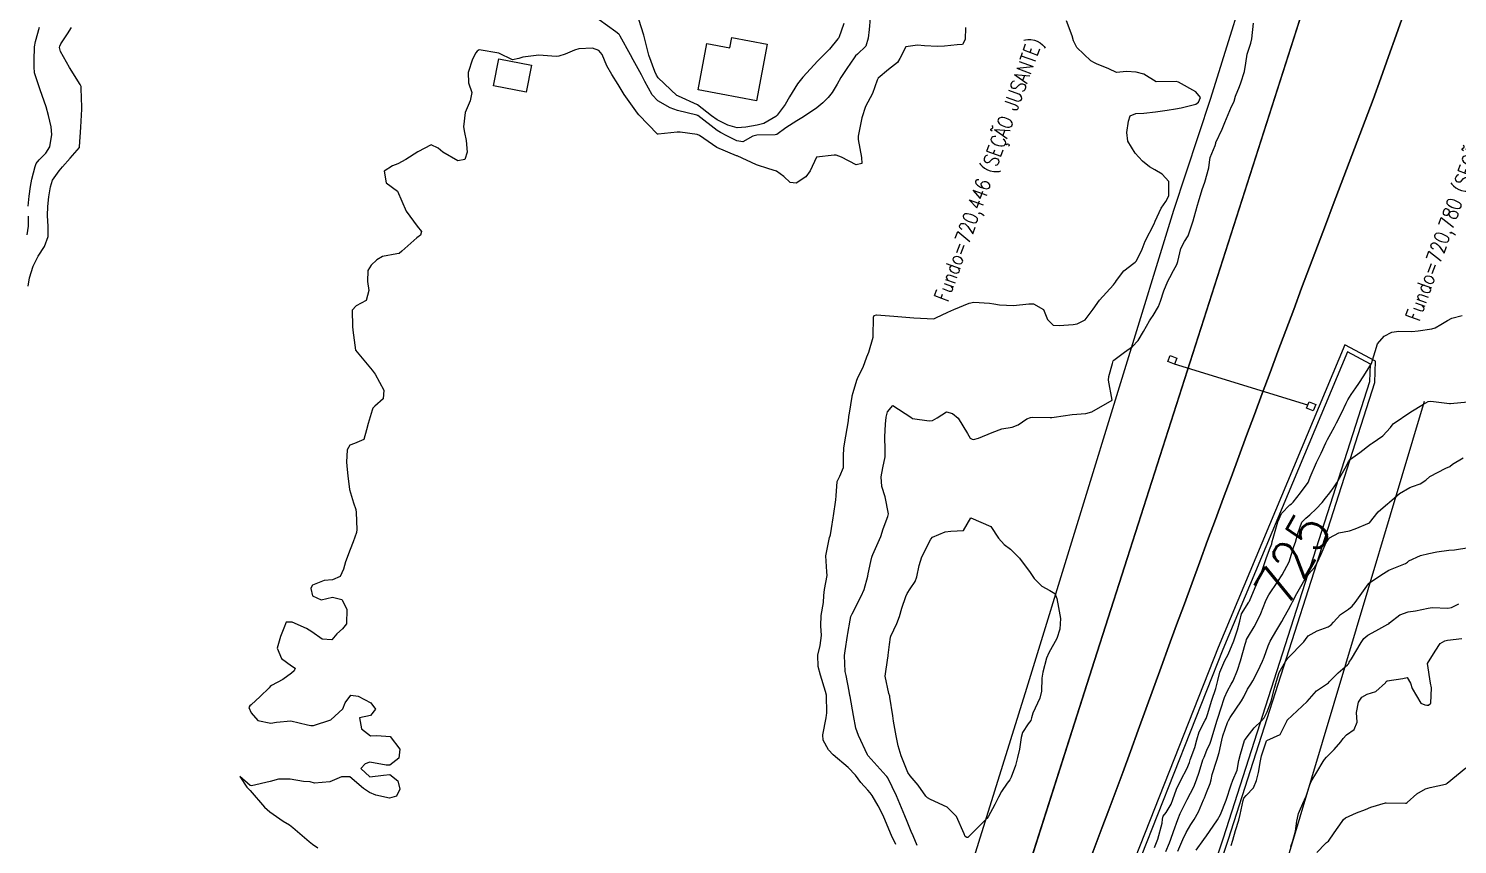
# Model space of a CAD drawing. Header units: metres. Extents: x 318500 to 325275, y 7408834 to 7428799.
# Drawn here: x 321643.6 to 321787, y 7416328 to 7416409.9 of the extents above; entities that cross this region are included whole.
import ezdxf
from ezdxf.enums import TextEntityAlignment as Align

# ---------------------------------------------------------------- set-up
doc = ezdxf.new("R2010")
doc.units = ezdxf.units.M
doc.header["$MEASUREMENT"] = 0
for name, color, linetype in [('Canaleta de Drenagem', 151, 'Continuous'), ('Cotas', 45, 'Continuous'), ('Curvas de Nivel 1m', 11, 'Continuous'), ('Curvas de Nivel 5m', 15, 'Continuous'), ('Divisas', 45, 'Continuous'), ('Edificações', 30, 'Continuous'), ('Linha Férrea', 20, 'Continuous'), ('Pórticos', 45, 'Continuous'), ('TEXTO', 45, 'Continuous')]:
    doc.layers.add(name, color=color, linetype=linetype)
doc.styles.add('ROMANS', font='romans', dxfattribs={"height": 0.2})
doc.styles.add('Style-STANDARD', font='STANDARD.shx')

msp = doc.modelspace()

# ---------------------------------------------------------------- linework, layer by layer
at = {"layer": 'Canaleta de Drenagem'}
for points in [[(321743.16, 7416292.07), (321750.71, 7416288.57), (321764.03, 7416328.53), (321778.73, 7416374.37), (321778.81, 7416376.52), (321775.74, 7416378.15), (321763.02, 7416347.77), (321753.18, 7416322.85), (321750.18, 7416313.8)], [(321743.77, 7416292.33), (321750.42, 7416289.26), (321763.55, 7416328.68), (321778.23, 7416374.46), (321778.3, 7416376.23), (321775.99, 7416377.45), (321763.48, 7416347.58), (321753.65, 7416322.68), (321750.66, 7416313.64)]]:
    msp.add_lwpolyline(points, close=True, dxfattribs=at)
at = {"layer": 'Curvas de Nivel 1m', "flags": 128}
for points, elevation in [([(321728.06, 7416410.94), (321727.98, 7416409.8), (321727.88, 7416408.94), (321727.62, 7416408.15), (321726.81, 7416407.35), (321726.61, 7416407.16), (321726.46, 7416406.97), (321725.73, 7416405.91), (321725.13, 7416404.98), (321724.77, 7416404.32), (321724.26, 7416403.49), (321723.85, 7416403), (321723.31, 7416402.44), (321722.73, 7416401.95), (321721.38, 7416401.03), (321720.72, 7416400.64), (321719.59, 7416399.94), (321718.7, 7416399.28), (321718.54, 7416399.23), (321716.7, 7416399.19), (321716.28, 7416399.1), (321715.27, 7416398.53), (321714.69, 7416398.62), (321713.69, 7416399.14), (321713.03, 7416399.47), (321712.71, 7416399.67), (321710.75, 7416401.17), (321710.72, 7416401.19), (321710.68, 7416401.21), (321708.73, 7416401.67), (321707.99, 7416401.95), (321706.74, 7416402.65), (321706.17, 7416403.24), (321705.44, 7416404.58), (321705.1, 7416405.25), (321704.79, 7416405.85), (321704.28, 7416406.75), (321704.01, 7416407.26), (321702.97, 7416409.14), (321702.89, 7416409.28), (321702.83, 7416409.35), (321702.53, 7416409.59), (321700.85, 7416410.78)], 723), ([(321725.42, 7416410.42), (321724.92, 7416408.99), (321724.88, 7416408.93), (321724.83, 7416408.86), (321723.97, 7416407.84), (321723.14, 7416407.01), (321722.97, 7416406.84), (321722.8, 7416406.66), (321721.3, 7416405.03), (321720.77, 7416404.36), (321719.97, 7416403.05), (321719.52, 7416402.28), (321718.72, 7416401.2), (321718.66, 7416401.13), (321718.6, 7416401.07), (321717.4, 7416400.39), (321716.71, 7416400.22), (321715.6, 7416400), (321714.71, 7416399.95), (321713.79, 7416400.22), (321712.72, 7416400.74), (321712.14, 7416401.16), (321710.74, 7416402.26), (321708.83, 7416403.12), (321708.75, 7416403.14), (321708.66, 7416403.2), (321706.78, 7416404.97), (321706.6, 7416405.23), (321706.44, 7416405.58), (321705.83, 7416407.24), (321705.51, 7416408.56), (321705.34, 7416409.24), (321704.85, 7416410.82)], 724), ([(321730.64, 7416328), (321730.2, 7416328.9), (321729.78, 7416329.92), (321729.36, 7416330.91), (321728.86, 7416331.86), (321728.26, 7416332.92), (321728.08, 7416333.19), (321727.83, 7416333.44), (321727.12, 7416334.22), (321726.6, 7416334.95), (321725.85, 7416335.74), (321724.36, 7416336.98), (321723.88, 7416337.5), (321723.36, 7416338.46), (321723.31, 7416338.99), (321723.64, 7416340.71), (321723.7, 7416340.98), (321723.72, 7416341.19), (321723.67, 7416342.98), (321723.6, 7416343.34), (321723.08, 7416344.99), (321722.85, 7416345.86), (321722.83, 7416347), (321723.05, 7416347.96), (321723.17, 7416348.99), (321723.1, 7416349.94), (321723.15, 7416350.99), (321723.37, 7416352.29), (321723.41, 7416352.99), (321723.47, 7416353.61), (321723.74, 7416354.99), (321723.73, 7416355.37), (321723.61, 7416356.99), (321723.99, 7416358.81), (321724.04, 7416358.98), (321724.07, 7416359.08), (321724.17, 7416359.71), (321724.36, 7416360.8), (321724.39, 7416360.98), (321724.61, 7416362.58), (321724.64, 7416362.98), (321724.76, 7416364.45), (321725.01, 7416364.97), (321725.38, 7416365.84), (321725.39, 7416366.97), (321725.43, 7416367.82), (321725.63, 7416368.97), (321725.88, 7416370.53), (321725.94, 7416370.96), (321725.99, 7416371.3), (321726.25, 7416372.96), (321726.27, 7416373.04), (321726.36, 7416373.36), (321726.73, 7416374.6), (321726.87, 7416374.95), (321727.35, 7416375.9), (321727.75, 7416376.94), (321727.92, 7416377.42), (321728.37, 7416378.93), (321728.37, 7416378.99), (321728.4, 7416380.93), (321728.46, 7416381.09), (321728.7, 7416381.16), (321730.46, 7416381.03), (321732.46, 7416380.88), (321734.46, 7416380.78), (321734.52, 7416380.79), (321734.66, 7416380.85), (321735.87, 7416381.43), (321736.47, 7416381.69), (321738, 7416382.33), (321738.48, 7416382.44), (321740.04, 7416382.34), (321740.47, 7416382.27), (321741.06, 7416382.17), (321742.47, 7416382.11), (321744.01, 7416382.27), (321744.48, 7416382.28), (321745.46, 7416381.7), (321745.88, 7416380.7), (321746.45, 7416380.14), (321747.06, 7416380.08), (321748.45, 7416380.18), (321748.86, 7416380.26), (321749.64, 7416380.65), (321750.47, 7416381.72), (321751.08, 7416382.63), (321752.51, 7416384.18), (321752.69, 7416384.43), (321752.79, 7416384.61), (321753.53, 7416385.59), (321754.54, 7416386.36), (321754.67, 7416386.46), (321754.8, 7416386.59), (321755.37, 7416387.76), (321755.69, 7416388.57), (321756.59, 7416390.31), (321756.7, 7416390.56), (321757.3, 7416391.86), (321757.74, 7416392.54), (321758.05, 7416393.12), (321758.06, 7416394.54), (321757.4, 7416395.29), (321756.66, 7416395.73), (321756.11, 7416396.02), (321755.42, 7416396.58), (321754.68, 7416397.39), (321753.95, 7416398.6), (321753.85, 7416399.46), (321754.01, 7416400.6), (321754.18, 7416401.14), (321754.73, 7416401.37), (321755.56, 7416401.41), (321756.73, 7416401.53), (321757.89, 7416401.7), (321758.74, 7416401.86), (321759.31, 7416401.96), (321760.75, 7416402.3), (321761.05, 7416402.51), (321761.23, 7416402.98), (321760.77, 7416403.56), (321759.02, 7416404.53), (321758.78, 7416404.6), (321756.78, 7416404.56), (321755.53, 7416405.32), (321754.79, 7416405.54), (321753.8, 7416405.59), (321752.79, 7416405.49), (321752.02, 7416405.85), (321750.8, 7416406.37), (321750.6, 7416406.45), (321750.21, 7416406.65), (321748.82, 7416408), (321748.49, 7416408.67), (321748.35, 7416409.16), (321747.79, 7416410.68)], 722), ([(321732.79, 7416327.9), (321732.38, 7416328.87), (321732.2, 7416329.31), (321731.78, 7416330.3), (321731.54, 7416330.88), (321731.39, 7416331.29), (321730.7, 7416332.89), (321729.84, 7416334.68), (321729.75, 7416334.81), (321729.67, 7416334.9), (321727.87, 7416336.89), (321727.84, 7416336.93), (321727.79, 7416337.01), (321726.9, 7416338.95), (321726.64, 7416339.68), (321726.38, 7416340.95), (321726.07, 7416342.84), (321726.04, 7416342.96), (321725.96, 7416343.39), (321725.65, 7416344.96), (321725.57, 7416345.37), (321725.49, 7416346.97), (321725.55, 7416347.42), (321725.78, 7416348.96), (321725.82, 7416349.18), (321726.05, 7416350.5), (321726.14, 7416350.88), (321726.17, 7416350.96), (321726.26, 7416351.15), (321727.17, 7416352.94), (321727.45, 7416353.58), (321727.84, 7416354.93), (321727.88, 7416355.16), (321728.13, 7416356.39), (321728.24, 7416356.83), (321728.26, 7416356.93), (321728.33, 7416357.12), (321729.15, 7416358.92), (321729.39, 7416359.69), (321729.85, 7416360.91), (321729.9, 7416361.2), (321729.58, 7416362.91), (321729.25, 7416363.93), (321729.17, 7416364.92), (321729.35, 7416365.81), (321729.57, 7416366.91), (321729.57, 7416367.62), (321729.54, 7416368.91), (321729.6, 7416370.2), (321729.68, 7416370.91), (321729.8, 7416371.43), (321730.34, 7416372.07), (321732.14, 7416370.88), (321732.32, 7416370.77), (321733.99, 7416370.53), (321734.32, 7416370.55), (321734.81, 7416370.84), (321735.74, 7416371.42), (321736.33, 7416371.26), (321736.89, 7416370.81), (321737.84, 7416369.27), (321738.12, 7416368.8), (321738.3, 7416368.68), (321738.43, 7416368.66), (321738.94, 7416368.79), (321740.31, 7416369.37), (321741.28, 7416369.73), (321742.31, 7416369.88), (321742.93, 7416370.12), (321743.8, 7416370.73), (321744.18, 7416370.87), (321744.32, 7416370.88), (321746.15, 7416370.86), (321746.32, 7416370.87), (321746.54, 7416370.9), (321748.34, 7416371.17), (321749.72, 7416371.26), (321750.34, 7416371.42), (321752.35, 7416372.61), (321751.99, 7416374.62), (321752.02, 7416374.98), (321752.41, 7416376.29), (321752.47, 7416376.54), (321752.52, 7416376.61), (321753.59, 7416377.43), (321754.42, 7416377.98), (321754.98, 7416378.58), (321755.51, 7416379.5), (321756.11, 7416380.57), (321756.25, 7416380.78), (321756.47, 7416381.11), (321757.01, 7416382.02), (321757.21, 7416382.55), (321757.55, 7416383.59), (321757.96, 7416384.54), (321758.15, 7416384.9), (321758.53, 7416385.62), (321758.85, 7416386.21), (321758.96, 7416386.53), (321759.26, 7416387.82), (321759.62, 7416388.52), (321759.98, 7416389.11), (321760.46, 7416390.51), (321760.49, 7416390.61), (321760.6, 7416390.98), (321760.94, 7416392.18), (321761.03, 7416392.5), (321761.4, 7416393.74), (321761.66, 7416394.49), (321762.08, 7416395.91), (321762.14, 7416396.49), (321762.19, 7416396.97), (321762.7, 7416398.17), (321762.77, 7416398.41), (321762.79, 7416398.48), (321763.4, 7416399.79), (321763.68, 7416400.47), (321764.36, 7416402.07), (321764.54, 7416402.45), (321764.6, 7416402.61), (321764.76, 7416403.11), (321765.14, 7416404.08), (321765.3, 7416404.44), (321765.65, 7416405.59), (321765.77, 7416406.44), (321765.92, 7416407.34), (321766.29, 7416408.44), (321766.4, 7416408.87), (321766.56, 7416410.43)], 723), ([(321643.52, 7416384.06), (321643.68, 7416384.87), (321644.03, 7416386.06), (321644.52, 7416387.07), (321645.18, 7416388.04), (321645.54, 7416389.04), (321645.55, 7416390.04), (321645.48, 7416391.13), (321645.49, 7416392.04), (321645.59, 7416393.02), (321645.76, 7416394.03), (321645.98, 7416394.67), (321646.63, 7416395.63), (321646.81, 7416395.84), (321646.97, 7416396.02), (321647.76, 7416396.9), (321648.67, 7416397.95), (321648.69, 7416397.98), (321648.7, 7416398), (321648.7, 7416398.03), (321648.81, 7416400), (321648.91, 7416401.81), (321648.91, 7416402), (321648.84, 7416403.9), (321648.85, 7416404), (321648.84, 7416404.09), (321648.75, 7416404.29), (321647.69, 7416406.01), (321646.79, 7416407.61), (321646.68, 7416408.02), (321646.7, 7416408.13), (321646.81, 7416408.37), (321647.47, 7416409.36), (321647.88, 7416410.01)], 722), ([(321643.54, 7416392.07), (321643.63, 7416393.09), (321643.76, 7416394.06), (321643.9, 7416394.78), (321644.22, 7416396.06), (321644.35, 7416396.35), (321644.65, 7416396.72), (321645.3, 7416397.4), (321645.7, 7416398.03), (321645.91, 7416399.26), (321645.83, 7416400.03), (321645.56, 7416401.18), (321645.34, 7416402.04), (321644.75, 7416403.76), (321644.63, 7416404.05), (321644.15, 7416405.45), (321644.12, 7416406.06), (321644.14, 7416406.7), (321644.15, 7416408.06), (321644.26, 7416408.61), (321644.68, 7416410.05)], 721), ([(321737.65, 7416410.02), (321737.6, 7416408.82), (321737.33, 7416408.31), (321736.82, 7416408.26), (321735.53, 7416408.13), (321734.82, 7416408.11), (321733.51, 7416408.17), (321732.82, 7416408.23), (321731.64, 7416408.08), (321731.06, 7416406.91), (321730.8, 7416406.49), (321729.91, 7416405.8), (321728.87, 7416404.93), (321728.84, 7416404.87), (321728.78, 7416404.72), (321728.29, 7416403.4), (321728.07, 7416402.94), (321727.61, 7416402.07), (321727.24, 7416400.95), (321726.85, 7416399.11), (321726.85, 7416398.96), (321726.87, 7416398.78), (321727.2, 7416396.95), (321727.24, 7416396.37), (321726.66, 7416396.21), (321725.18, 7416396.98), (321724.67, 7416397.19), (321724.47, 7416397.2), (321722.67, 7416397.01), (321722.04, 7416395.63), (321721.6, 7416395.03), (321720.63, 7416394.4), (321720.03, 7416394.44), (321719.4, 7416395.06), (321718.65, 7416395.58), (321717.91, 7416395.82), (321716.66, 7416396.22), (321714.71, 7416397.12), (321714.67, 7416397.14), (321714.65, 7416397.14), (321712.68, 7416397.96), (321710.94, 7416399.17), (321710.7, 7416399.28), (321709, 7416399.49), (321708.7, 7416399.5), (321706.78, 7416399.31), (321706.7, 7416399.32), (321704.85, 7416401.25), (321704.72, 7416401.4), (321703.36, 7416403.27), (321702.77, 7416404.29), (321702.14, 7416405.29), (321701.64, 7416406.15), (321701.16, 7416407.3), (321700.81, 7416407.7), (321700.18, 7416407.94), (321698.81, 7416407.86), (321698.4, 7416407.74), (321697.45, 7416407.35), (321696.8, 7416407.12), (321696.53, 7416407.1), (321694.8, 7416407.23), (321693.18, 7416407.02), (321692.79, 7416406.89), (321692.16, 7416406.78), (321690.8, 7416407.44), (321688.8, 7416407.77), (321688.62, 7416407.65), (321688.48, 7416407.46), (321688.15, 7416406.82), (321687.71, 7416405.48), (321687.74, 7416404.45), (321688.09, 7416403.47), (321687.9, 7416402.64), (321687.4, 7416401.48), (321687.25, 7416400.03), (321687.33, 7416399.48), (321687.49, 7416398.67), (321687.61, 7416397.48), (321687.37, 7416396.77), (321686.66, 7416396.63), (321685.18, 7416397.51), (321684.68, 7416397.91), (321683.98, 7416398.23), (321682.67, 7416397.54), (321681.46, 7416396.75), (321680.65, 7416396.34), (321680.11, 7416396.11), (321679.28, 7416395.59), (321679.46, 7416394.42), (321680.62, 7416393.57), (321681.48, 7416391.56), (321682.57, 7416390.08), (321683.01, 7416389.54), (321682.93, 7416389.16), (321682.55, 7416388.91), (321681.05, 7416387.56), (321680.77, 7416387.33), (321680.54, 7416387.29), (321679.09, 7416387.03), (321678.53, 7416386.69), (321677.98, 7416386.14), (321677.65, 7416385.61), (321677.59, 7416384.51), (321677.72, 7416383.61), (321677.47, 7416382.61), (321676.46, 7416382.07), (321676.07, 7416381.63), (321676.08, 7416379.98), (321676.14, 7416379.62), (321676.4, 7416377.62), (321678.07, 7416375.6), (321678.37, 7416375.2), (321679.23, 7416373.59), (321679.17, 7416372.75), (321678.33, 7416372), (321678.14, 7416371.79), (321678.08, 7416371.6), (321677.67, 7416370.25), (321677.5, 7416369.61), (321677.24, 7416368.66), (321676.28, 7416368.25), (321675.81, 7416368.09), (321675.55, 7416367.63), (321675.49, 7416366.39), (321675.57, 7416365.63), (321675.63, 7416365.02), (321675.79, 7416363.63), (321676.2, 7416362.29), (321676.43, 7416361.62), (321676.47, 7416361.34), (321676.53, 7416359.62), (321676.48, 7416359.3), (321676.15, 7416358.37), (321675.85, 7416357.62), (321675.38, 7416356.37), (321675.2, 7416355.63), (321674.85, 7416354.89), (321674.09, 7416354.55), (321673.26, 7416354.5), (321672.09, 7416354.03), (321671.95, 7416353.81), (321671.92, 7416353.68), (321672.07, 7416352.95), (321672.96, 7416352.56), (321674.07, 7416352.81), (321675.02, 7416352.59), (321675.52, 7416351.63), (321675.5, 7416350.16), (321675.1, 7416349.63), (321674.53, 7416349.13), (321674.01, 7416348.55), (321673.06, 7416348.62), (321672.02, 7416349.35), (321671.47, 7416349.69), (321670.04, 7416350.31), (321669.44, 7416350.31), (321669.2, 7416349.71), (321668.87, 7416348.86), (321668.53, 7416347.72), (321668.95, 7416346.68), (321669.98, 7416345.94), (321670.33, 7416345.7), (321670.24, 7416345.43), (321669.97, 7416345.21), (321669.11, 7416344.56), (321667.95, 7416343.95), (321667.82, 7416343.86), (321667.72, 7416343.73), (321666.84, 7416342.85), (321665.92, 7416342.02), (321665.77, 7416341.91), (321665.7, 7416341.76), (321665.91, 7416341.2), (321666.6, 7416340.44), (321667.9, 7416340.19), (321668.46, 7416340.28), (321669.91, 7416340.41), (321671.59, 7416340), (321671.9, 7416339.93), (321672.18, 7416339.95), (321673.91, 7416340.52), (321675.13, 7416341.63), (321675.36, 7416342.2), (321675.94, 7416342.98), (321676.66, 7416342.89), (321677.93, 7416342.2), (321678.4, 7416341.59), (321677.91, 7416340.94), (321676.8, 7416340.72), (321677.01, 7416339.61), (321677.89, 7416338.92), (321678.54, 7416338.94), (321679.89, 7416338.83), (321680.83, 7416337.56), (321680.74, 7416336.67), (321679.85, 7416335.97), (321679.46, 7416335.96), (321677.85, 7416336.26), (321677.36, 7416336.09), (321676.92, 7416335.61), (321677.83, 7416334.78), (321679.21, 7416334.96), (321679.83, 7416335.01), (321680.64, 7416334.37), (321680.86, 7416333.55), (321680.52, 7416332.85), (321679.81, 7416332.63), (321678.45, 7416332.95), (321677.81, 7416333.22), (321677.2, 7416333.61), (321675.83, 7416334.8), (321674.98, 7416334.78), (321673.83, 7416334.3), (321672.29, 7416334.14), (321671.83, 7416334.27), (321671.18, 7416334.33), (321669.83, 7416334.57), (321668.65, 7416334.54), (321667.83, 7416334.32), (321665.94, 7416333.88), (321665.82, 7416333.91), (321664.78, 7416334.82), (321665.49, 7416333.76), (321665.81, 7416333.4), (321667.26, 7416331.74), (321667.78, 7416331.26), (321669.13, 7416330.35), (321669.76, 7416329.97), (321670.11, 7416329.7), (321671.75, 7416328.31), (321672.09, 7416328.02), (321672.61, 7416327.67)], 722), ([(321643.42, 7416389.19), (321643.57, 7416390.06), (321643.56, 7416391.08)], 721), ([(321756.62, 7416327.68), (321756.94, 7416328.54), (321757.4, 7416330.15), (321757.42, 7416330.54), (321757.48, 7416330.85), (321757.8, 7416331.21), (321758.29, 7416332.05), (321758.47, 7416332.52), (321758.81, 7416333.54), (321759.28, 7416334.51), (321759.86, 7416335.6), (321760.12, 7416336.24), (321760.21, 7416336.5), (321760.65, 7416337.74), (321760.87, 7416338.49), (321761.11, 7416339.29), (321761.71, 7416340.48), (321761.79, 7416340.63), (321761.94, 7416341.03), (321762.37, 7416342.47), (321762.77, 7416343.67), (321762.98, 7416344.46), (321763.17, 7416345.28), (321763.69, 7416346.45), (321764.02, 7416347.07), (321764.58, 7416348.44), (321764.96, 7416349.53), (321765.17, 7416350.43), (321765.35, 7416351.15), (321766.09, 7416352.33), (321766.12, 7416352.38), (321766.14, 7416352.42), (321766.73, 7416353.79), (321766.99, 7416354.41), (321767.32, 7416355.21), (321767.73, 7416356.4), (321767.82, 7416356.72), (321768.16, 7416357.61), (321768.39, 7416358.18), (321768.44, 7416358.4), (321768.52, 7416358.74), (321769.01, 7416360.39), (321769.36, 7416361.22), (321770.22, 7416362.09), (321770.38, 7416362.21), (321770.54, 7416362.37), (321771.28, 7416363.31), (321772.04, 7416364.35), (321772.11, 7416364.49), (321772.26, 7416364.87), (321772.89, 7416366.34), (321773.35, 7416367.27), (321773.83, 7416368.33), (321773.98, 7416368.65), (321774.31, 7416369.25), (321774.7, 7416369.93), (321774.9, 7416370.31), (321775.41, 7416371.37), (321775.85, 7416372.3), (321776.02, 7416372.63), (321776.36, 7416373.18), (321776.82, 7416373.84), (321777.13, 7416374.28), (321777.63, 7416375.04), (321778.41, 7416376.27), (321779.02, 7416378.26), (321779.68, 7416379.01), (321780.45, 7416379.44), (321781.14, 7416379.54), (321782.45, 7416379.49), (321783.1, 7416379.55), (321784.45, 7416379.77), (321784.79, 7416379.85), (321785.37, 7416380.18), (321786.03, 7416380.61), (321786.47, 7416380.82), (321787.52, 7416381.1)], 724), ([(321758.95, 7416327.32), (321759.45, 7416328.5), (321759.78, 7416329.2), (321760.27, 7416330.01), (321760.59, 7416330.49), (321761.03, 7416331.26), (321761.55, 7416332.48), (321761.63, 7416332.68), (321761.83, 7416333.23), (321762.2, 7416334.12), (321762.3, 7416334.47), (321762.42, 7416335.03), (321762.87, 7416336.46), (321763.11, 7416337.23), (321763.37, 7416338.46), (321763.47, 7416338.89), (321763.93, 7416340.24), (321764, 7416340.38), (321764.05, 7416340.45), (321764.23, 7416340.74), (321765.34, 7416342.43), (321765.57, 7416342.82), (321765.97, 7416343.59), (321766.29, 7416344.1), (321766.49, 7416344.41), (321767, 7416345.4), (321767.47, 7416346.41), (321767.62, 7416346.79), (321768.03, 7416347.94), (321768.23, 7416348.4), (321768.9, 7416349.53), (321769.4, 7416350.38), (321769.64, 7416350.8), (321770.08, 7416351.59), (321770.35, 7416352.1), (321770.48, 7416352.36), (321770.92, 7416353.18), (321771.59, 7416354.35), (321771.78, 7416354.68), (321772.12, 7416355.16), (321772.67, 7416355.8), (321772.99, 7416356.33), (321773.35, 7416357.13), (321773.84, 7416358.32), (321774.17, 7416358.79), (321775.14, 7416359.27), (321776.18, 7416359.49), (321776.76, 7416359.7), (321778.19, 7416360.27), (321779.06, 7416361.4), (321780.04, 7416362.24), (321780.15, 7416362.31), (321780.22, 7416362.36), (321781.22, 7416363.24), (321782.24, 7416363.82), (321782.53, 7416363.92), (321783.3, 7416364.2), (321783.87, 7416364.58), (321784.26, 7416364.93), (321785.86, 7416365.76), (321786.27, 7416365.95), (321786.55, 7416366.16), (321787.62, 7416366.8)], 726), ([(321760.8, 7416327.44), (321761.58, 7416328.48), (321761.65, 7416328.6), (321761.77, 7416328.77), (321762.95, 7416330.46), (321763.25, 7416331.01), (321763.82, 7416332.45), (321764.3, 7416333.99), (321764.49, 7416334.44), (321764.9, 7416335.47), (321765.1, 7416336.43), (321765.25, 7416337.06), (321765.64, 7416338.42), (321765.74, 7416338.58), (321765.91, 7416338.81), (321766.62, 7416339.72), (321767.35, 7416340.41), (321767.64, 7416340.7), (321767.94, 7416341.32), (321768.32, 7416342.39), (321768.68, 7416343.68), (321768.85, 7416344.39), (321769.13, 7416345.25), (321769.76, 7416346.37), (321770.01, 7416346.69), (321771.6, 7416348.35), (321771.78, 7416348.59), (321772.04, 7416348.93), (321772.95, 7416349.43), (321774.05, 7416349.84), (321774.34, 7416350.03), (321774.6, 7416350.31), (321775.29, 7416351.09), (321776.08, 7416351.62), (321776.45, 7416351.91), (321776.78, 7416352.28), (321778.11, 7416354.17), (321778.15, 7416354.22), (321778.2, 7416354.26), (321779.33, 7416355.04), (321780.13, 7416355.52), (321780.63, 7416355.73), (321781.82, 7416356.21), (321782.01, 7416356.35), (321782.14, 7416356.46), (321783.33, 7416357.02), (321784.16, 7416357.22), (321784.95, 7416357.39), (321786.16, 7416357.53), (321786.73, 7416357.58), (321788.17, 7416357.81)], 727), ([(321764.32, 7416327.88), (321764.49, 7416328.44), (321764.74, 7416329.4), (321765.07, 7416330.43), (321765.22, 7416331), (321765.52, 7416332.42), (321765.6, 7416332.65), (321765.83, 7416332.93), (321766.56, 7416333.69), (321766.86, 7416334.41), (321767.05, 7416335.21), (321767.27, 7416336.41), (321767.37, 7416336.91), (321767.86, 7416338.4), (321767.88, 7416338.42), (321767.9, 7416338.44), (321769.24, 7416339.05), (321769.9, 7416340.37), (321769.93, 7416340.49), (321771.95, 7416342.34), (321772.87, 7416343.43), (321773.98, 7416344.16), (321774.07, 7416344.23), (321774.14, 7416344.32), (321775.07, 7416345.22), (321776.01, 7416346.04), (321776.12, 7416346.18), (321776.17, 7416346.29), (321776.38, 7416346.65), (321777.36, 7416348.27), (321777.64, 7416348.66), (321778.04, 7416349.02), (321778.84, 7416349.46), (321780.06, 7416350.1), (321780.14, 7416350.16), (321780.22, 7416350.24), (321781.25, 7416351.04), (321782.08, 7416351.35), (321782.82, 7416351.46), (321784.08, 7416351.73), (321784.49, 7416351.78), (321786.08, 7416351.73), (321786.43, 7416351.8), (321787.18, 7416352.14)], 728), ([(321770.31, 7416327.81), (321770.49, 7416328.36), (321770.76, 7416329.34), (321770.92, 7416330.35), (321771.06, 7416331.1), (321771.62, 7416332.34), (321771.69, 7416332.47), (321771.83, 7416332.86), (321772.2, 7416333.98), (321772.36, 7416334.33), (321772.92, 7416335.27), (321773.56, 7416336.32), (321773.68, 7416336.52), (321773.88, 7416336.75), (321774.67, 7416337.53), (321775.31, 7416338.3), (321775.56, 7416338.64), (321775.91, 7416338.99), (321776.65, 7416339.55), (321776.96, 7416340.27), (321776.91, 7416341.25), (321777.1, 7416342.27), (321777.44, 7416342.78), (321777.96, 7416343.1), (321778.85, 7416343.37), (321779.81, 7416344.24), (321779.88, 7416344.35), (321779.98, 7416344.42), (321781.56, 7416344.65), (321781.99, 7416344.76), (321782.32, 7416344.2), (321782.5, 7416343.67), (321783.37, 7416342.19), (321783.76, 7416342), (321783.95, 7416341.97), (321784.13, 7416341.99), (321784.36, 7416342.18), (321784.42, 7416343.73), (321784.34, 7416344.18), (321784.01, 7416346.18), (321784.78, 7416347.41), (321785.31, 7416348.17), (321785.75, 7416348.45), (321786.04, 7416348.51), (321787.48, 7416348.69)], 729)]:
    msp.add_lwpolyline(points, dxfattribs=dict(at, elevation=elevation))
at = {"layer": 'Curvas de Nivel 1m', "elevation": 724, "flags": 128}
msp.add_lwpolyline([(321738.19, 7416360.8), (321740.18, 7416359.91), (321740.97, 7416358.76), (321741.52, 7416358.12), (321742.15, 7416357.64), (321743.06, 7416356.73), (321744.12, 7416355.3), (321744.54, 7416354.71), (321745.32, 7416353.92), (321746.1, 7416353.48), (321746.6, 7416353.19), (321746.82, 7416352.68), (321746.99, 7416351.77), (321747.18, 7416350.67), (321747.12, 7416349.6), (321746.8, 7416348.68), (321746.02, 7416347.22), (321745.78, 7416346.69), (321745.4, 7416345.29), (321745.32, 7416344.7), (321745.26, 7416343.4), (321745.09, 7416342.7), (321744.39, 7416341.17), (321744.26, 7416340.72), (321744.21, 7416340.43), (321743.92, 7416340.11), (321743.38, 7416339.25), (321743.24, 7416338.73), (321743.05, 7416337.56), (321742.87, 7416336.73), (321742.66, 7416335.94), (321742.22, 7416334.74), (321742.1, 7416334.48), (321741.84, 7416334.14), (321741.24, 7416333.33), (321740.94, 7416332.75), (321740.57, 7416332), (321739.91, 7416330.77), (321739.79, 7416330.6), (321737.96, 7416328.8), (321737.86, 7416328.71), (321737.77, 7416328.7), (321737.61, 7416328.8), (321737.51, 7416329.06), (321736.73, 7416330.81), (321735.8, 7416331.75), (321734.14, 7416332.52), (321733.82, 7416332.69), (321733.67, 7416332.85), (321732.9, 7416333.94), (321732.07, 7416334.88), (321731.84, 7416335.21), (321731.17, 7416336.89), (321730.89, 7416337.89), (321730.69, 7416338.89), (321730.42, 7416340.39), (321730.34, 7416340.9), (321730.05, 7416342.8), (321730.03, 7416342.9), (321729.95, 7416343.15), (321729.59, 7416344.91), (321729.84, 7416346.74), (321729.87, 7416346.9), (321729.89, 7416347.01), (321730.02, 7416348.08), (321730.11, 7416348.82), (321730.14, 7416348.9), (321730.76, 7416350.18), (321731.01, 7416350.89), (321731.24, 7416351.71), (321731.65, 7416352.88), (321731.79, 7416353.18), (321732.09, 7416353.65), (321732.59, 7416354.39), (321732.77, 7416354.87), (321732.98, 7416356.01), (321733.24, 7416356.86), (321734.16, 7416358.66), (321734.34, 7416358.85), (321735.61, 7416359.39), (321736.17, 7416359.44), (321737.45, 7416359.52), (321738.19, 7416360.8)], close=True, dxfattribs=at)
at = {"layer": 'Curvas de Nivel 5m', "flags": 128}
for points, elevation in [([(321757.75, 7416327.28), (321758.12, 7416328.17), (321758.26, 7416328.52), (321758.54, 7416329.29), (321758.96, 7416330.51), (321759.21, 7416331.1), (321759.82, 7416332.39), (321759.85, 7416332.46), (321759.88, 7416332.5), (321760.55, 7416333.79), (321760.83, 7416334.49), (321761.09, 7416335.26), (321761.48, 7416336.48), (321761.59, 7416336.77), (321761.88, 7416337.45), (321762.19, 7416338.18), (321762.29, 7416338.47), (321762.67, 7416339.71), (321762.92, 7416340.47), (321763.39, 7416341.9), (321763.55, 7416342.46), (321763.65, 7416342.76), (321763.96, 7416343.43), (321764.33, 7416344.09), (321764.52, 7416344.44), (321764.96, 7416345.48), (321765.26, 7416346.43), (321765.72, 7416348.11), (321765.82, 7416348.42), (321765.87, 7416348.58), (321766.04, 7416348.92), (321766.61, 7416349.85), (321766.93, 7416350.41), (321767.3, 7416351.18), (321767.77, 7416352.4), (321767.86, 7416352.63), (321768.1, 7416353.05), (321769.01, 7416354.39), (321769.43, 7416355.07), (321770.14, 7416356.37), (321770.61, 7416357.92), (321770.77, 7416358.36), (321771.01, 7416359.2), (321771.4, 7416360.36), (321771.8, 7416360.75), (321772.2, 7416361.08), (321772.85, 7416361.7), (321773.46, 7416362.33), (321773.8, 7416362.75), (321774.23, 7416363.31), (321774.67, 7416363.89), (321774.93, 7416364.31), (321775.75, 7416365.78), (321776.03, 7416366.29), (321776.11, 7416366.45), (321776.28, 7416366.68), (321777.22, 7416367.34), (321778.3, 7416368.17), (321778.36, 7416368.21), (321778.46, 7416368.27), (321779.54, 7416369.02), (321780.32, 7416369.84), (321780.47, 7416370.1), (321780.59, 7416370.24), (321782.34, 7416371.43), (321783.62, 7416372.2), (321784.1, 7416372.45), (321784.35, 7416372.49), (321786.23, 7416372.28), (321786.35, 7416372.28), (321788.06, 7416372.43)], 725), ([(321772.9, 7416327.18), (321773.77, 7416328.09), (321773.9, 7416328.19), (321774.07, 7416328.32), (321774.65, 7416329.17), (321775.45, 7416330.3), (321775.6, 7416330.49), (321775.8, 7416330.67), (321776.91, 7416331.17), (321777.81, 7416331.52), (321778.34, 7416331.73), (321779.82, 7416332.18), (321779.87, 7416332.19), (321781.82, 7416332.14), (321781.89, 7416332.14), (321782, 7416332.21), (321782.96, 7416333.07), (321783.84, 7416333.59), (321784.29, 7416333.72), (321785.85, 7416334.04), (321785.93, 7416334.08), (321786.01, 7416334.16), (321787.87, 7416335.7)], 730)]:
    msp.add_lwpolyline(points, dxfattribs=dict(at, elevation=elevation))
at = {"layer": 'Divisas'}
for points in [[(321577.51, 7415867.24), (321599.52, 7415922.42), (321623.42, 7415980.11), (321630.41, 7416000), (321656.37, 7416068.75), (321672.44, 7416111.32), (321684.5, 7416149.93), (321700.14, 7416202.5), (321717.63, 7416256.69), (321724.64, 7416283.41), (321728.79, 7416297.01), (321732.38, 7416307.07), (321743.81, 7416343.7), (321758.56, 7416391.66), (321762.28, 7416402.91), (321767, 7416418.07)], [(321635.04, 7415970.22), (321650.43, 7416010.24), (321662.35, 7416040.91), (321682.3, 7416097.07), (321688.77, 7416115.26), (321704.76, 7416113.03), (321711.09, 7416128.81), (321742.16, 7416236.37), (321756.5, 7416281.55), (321783.71, 7416372.49)]]:
    msp.add_lwpolyline(points, dxfattribs=at)
at = {"layer": 'Edificações'}
for points in [[(321713.1, 7416403.33), (321710.79, 7416403.77), (321711.68, 7416408.42), (321713.99, 7416407.98), (321714.18, 7416409), (321717.74, 7416408.33), (321716.65, 7416402.66)], [(321690.77, 7416406.87), (321694.05, 7416406.24), (321693.53, 7416403.53), (321690.26, 7416404.16)]]:
    msp.add_lwpolyline(points, close=True, dxfattribs=at)
at = {"layer": 'Linha Férrea'}
for points in [[(321798.98, 7416497.54), (321750.6, 7416346.47), (321714.59, 7416233.7, -0.00337), (321686.79, 7416141.75, -0.016343), (321644.52, 7416022.17), (321593.15, 7415895.01), (321566.16, 7415829.01), (321499.47, 7415659.97), (321478.31, 7415606.63, -0.011032), (321468.49, 7415582.4, -0.032105), (321431.57, 7415506.43, -0.070178), (321348.3, 7415399.17, -0.037465), (321276, 7415340.1), (321204.93, 7415290.01, 0.010464), (321181.81, 7415273.24, 0.025562), (321124.04, 7415226.54, 0.050883), (321044.53, 7415137.19, 0.026975), (320996.91, 7415059.89), (320959.85, 7414991.08)], [(321468.49, 7415582.4, 0.011032), (321478.31, 7415606.63), (321499.47, 7415659.97), (321566.16, 7415829.01), (321593.15, 7415895.01), (321644.52, 7416022.17, 0.016343), (321686.79, 7416141.75, 0.00337), (321714.59, 7416233.7), (321750.6, 7416346.47), (321798.98, 7416497.54)], [(321802, 7416472.12, -0.01056), (321778.56, 7416402.79, 0.003825), (321753.43, 7416335.23, 0.009891), (321732, 7416274.98), (321714.19, 7416219.51, -0.023962), (321655.04, 7416039.28), (321642.82, 7416007.3), (321613.08, 7415933.23), (321568.99, 7415825.44), (321540.97, 7415754.45), (321517.66, 7415694.41), (321499.44, 7415649.2), (321470.31, 7415575.88, -0.021199), (321451.09, 7415534.05, -0.062911), (321383.35, 7415430.52, -0.034735), (321333.57, 7415379.84, -0.029004), (321269.95, 7415330.44), (321232.2, 7415304.05, 0.005656), (321177.94, 7415264.89, 0.018731), (321134.03, 7415229.84, 0.055667), (321051.08, 7415139.41, 0.029861), (321000.14, 7415057.35), (320958.65, 7414980.46)], [(321470.31, 7415575.88), (321499.44, 7415649.2), (321517.66, 7415694.41), (321540.97, 7415754.45), (321568.99, 7415825.44), (321613.08, 7415933.23), (321642.82, 7416007.3), (321655.04, 7416039.28, 0.023962), (321714.19, 7416219.51), (321732, 7416274.98, -0.009891), (321753.43, 7416335.23, -0.003825), (321778.56, 7416402.79, 0.01056), (321802, 7416472.12)]]:
    msp.add_lwpolyline(points, format="xyb", dxfattribs=at)
at = {"layer": 'Pórticos'}
for points in [[(321758.2, 7416377.09), (321758.86, 7416376.82), (321758.62, 7416376.21), (321757.95, 7416376.48)], [(321772.14, 7416372.42), (321772.8, 7416372.15), (321772.55, 7416371.54), (321771.89, 7416371.81)]]:
    msp.add_lwpolyline(points, close=True, dxfattribs=at)
msp.add_lwpolyline([(321772.01, 7416372.11), (321758.62, 7416376.21)], dxfattribs=at)

# ---------------------------------------------------------------- texts
at = {"layer": 'Cotas', "style": 'Style-STANDARD'}
msp.add_text('725', height=4, rotation=60.357, dxfattribs=at).set_placement((321770.48, 7416356.66, 725), align=Align.MIDDLE_CENTER)
at = {"layer": 'TEXTO', "style": 'ROMANS', "width": 0.8}
for s, p in [('Fundo=720,446 (SEÇÃO JUSANTE)', (321735.87, 7416382.39)), ('Fundo=720,780 (SEÇÃO MONTANTE)', (321783.19, 7416380.43))]:
    msp.add_text(s, height=1.5, rotation=70.1112, dxfattribs=at).set_placement(p)

doc.saveas('drawing.dxf')
